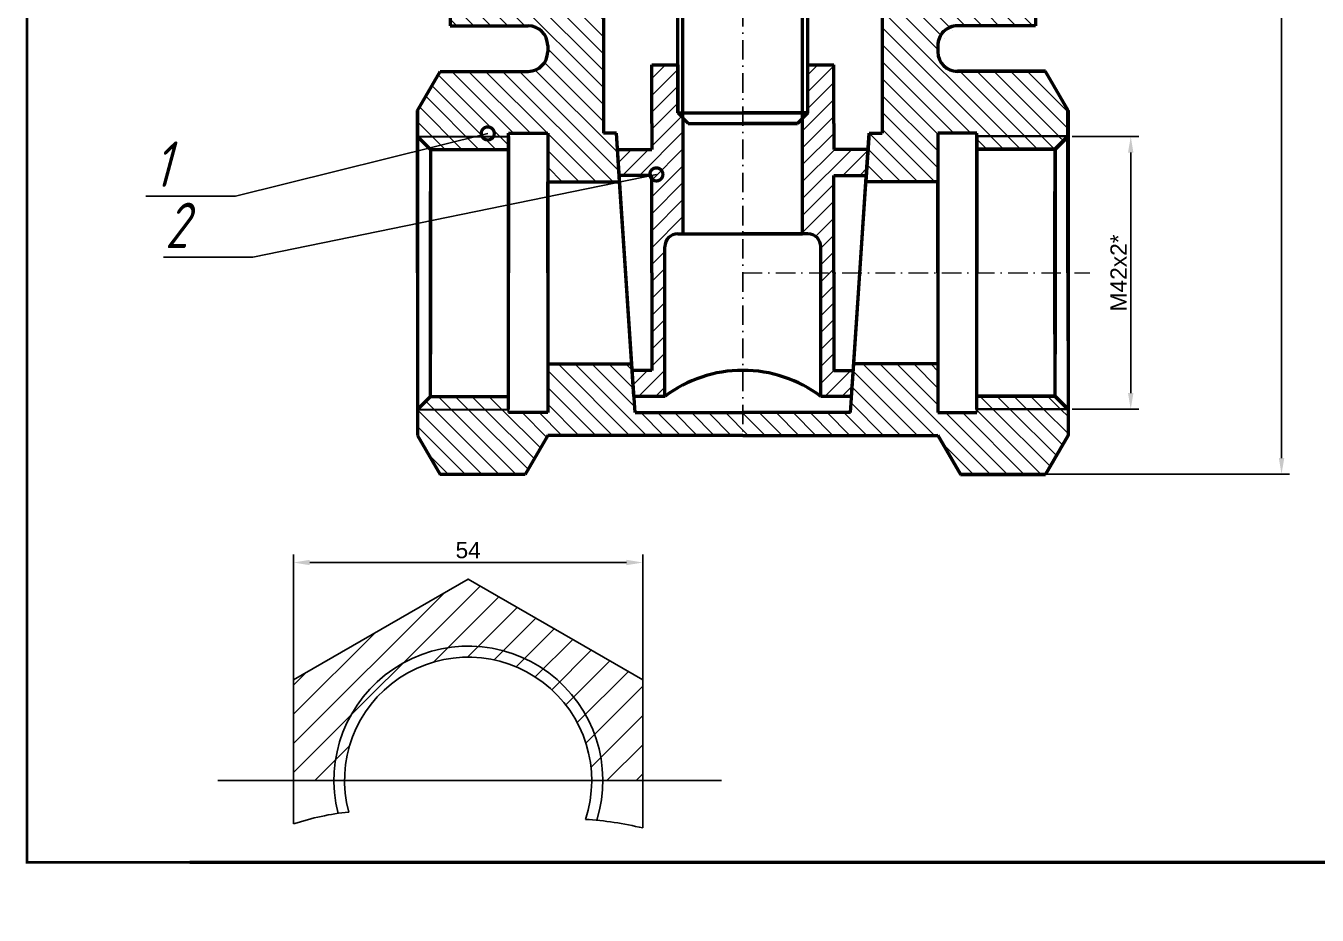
# Model space of a CAD drawing. Header units: millimetres. Extents: x 2883 to 6572, y 1536 to 3478.
# Drawn here: x 3146.6 to 3345.1, y 1535.9 to 1672.7 of the extents above; entities that cross this region are included whole.
import ezdxf
from ezdxf import colors
from ezdxf.entities.mleader import LeaderData, LeaderLine
from ezdxf.math import Vec2, Vec3

# ---------------------------------------------------------------- set-up
doc = ezdxf.new("R2010")
doc.units = ezdxf.units.MM
doc.linetypes.add('482 Границы районов', pattern=[5, 3, -1, 0, -1])
doc.layers.get('0').update_dxf_attribs({"color": 3})
for name, color, linetype in [('FORMAT', 7, 'Continuous'), ('Гайка накидная', 109, 'Continuous'), ('Клин', 6, 'Continuous'), ('Корпус', 7, 'Continuous'), ('Маховичок', 140, 'Continuous'), ('Текст', 7, 'Continuous'), ('Шпиндель', 8, 'Continuous')]:
    doc.layers.add(name, color=color, linetype=linetype)
doc.styles.add('simplex', font='simplex.shx', dxfattribs={"width": 0.7, "oblique": 15})
doc.styles.get("Standard").update_dxf_attribs({"font": 'arial.ttf'})
doc.dimstyles.new('ISO-25', dxfattribs={"dimtxt": 2.5, "dimasz": 2.5, "dimexe": 1.25, "dimexo": 0.625, "dimtad": 1, "dimtxsty": 'Standard', "dimcen": 2.5, "dimadec": 0, "dimazin": 0, "dimtfac": 1, "dimtmove": 0, "dimatfit": 3, "dimfxl": 1, "dimarcsym": 0})

# ---------------------------------------------------------------- blocks, each defined once
blk = doc.blocks.new('_DotSmall')
at = {"color": 0, "linetype": 'ByBlock', "lineweight": -3, "const_width": 0.5}
blk.add_lwpolyline([(-0.0625, 0, 1), (0.0625, 0, 1)], format="xyb", close=True, dxfattribs=at)
blk = doc.blocks.new('*D3')
at = {"layer": 'Defpoints', "color": 0, "lineweight": -3}
for p in [(3256.84, 1786.73), (3290.3, 1603.74), (3339.66, 1603.74)]:
    blk.add_point(p, dxfattribs=at)
at = {"layer": 'Текст', "color": 0, "lineweight": -2, "transparency": 16777216}
for p, q in [((3257.46, 1786.73), (3340.91, 1786.73)), ((3339.66, 1784.23), (3339.66, 1606.24)), ((3290.92, 1603.74), (3340.91, 1603.74))]:
    blk.add_line(p, q, dxfattribs=at)
at = {"layer": 'Текст', "color": 0, "lineweight": -3, "transparency": 16777216}
for points in [[(3339.25, 1784.23), (3340.08, 1784.23), (3339.66, 1786.73)], [(3339.25, 1606.24), (3340.08, 1606.24), (3339.66, 1603.74)]]:
    blk.add_solid(points, dxfattribs=at)
at = {"layer": 'Текст', "color": 0, "lineweight": -3, "transparency": 16777216, "insert": (3335.7, 1695.24), "char_height": 2.5, "width": 11.2745, "attachment_point": 5, "rotation": 90}
blk.add_mtext('183\\P   ', dxfattribs=at)
blk = doc.blocks.new('*D4')
at = {"layer": 'Defpoints', "color": 0, "lineweight": -3}
for p in [(3306.83, 1655.73), (3306.83, 1613.74), (3316.48, 1613.74)]:
    blk.add_point(p, dxfattribs=at)
at = {"layer": 'Текст', "color": 0, "lineweight": -2, "transparency": 16777216}
for p, q in [((3307.45, 1655.73), (3317.73, 1655.73)), ((3316.48, 1653.23), (3316.48, 1616.24)), ((3307.45, 1613.74), (3317.73, 1613.74))]:
    blk.add_line(p, q, dxfattribs=at)
at = {"layer": 'Текст', "color": 0, "lineweight": -3, "transparency": 16777216}
for points in [[(3316.06, 1653.23), (3316.89, 1653.23), (3316.48, 1655.73)], [(3316.06, 1616.24), (3316.89, 1616.24), (3316.48, 1613.74)]]:
    blk.add_solid(points, dxfattribs=at)
at = {"layer": 'Текст', "color": 0, "lineweight": 0, "transparency": 16777216, "insert": (3314.6, 1634.73), "char_height": 2.5, "attachment_point": 5, "rotation": 90}
blk.add_mtext('М42х2*', dxfattribs=at)
blk = doc.blocks.new('*D7')
at = {"layer": 'Defpoints', "color": 0, "lineweight": -3}
for p in [(3241.45, 1590.17), (3187.76, 1556.62), (3241.45, 1556.62)]:
    blk.add_point(p, dxfattribs=at)
at = {"layer": 'FORMAT', "color": 0, "lineweight": -2, "transparency": 16777216}
for p, q in [((3187.76, 1557.24), (3187.76, 1591.42)), ((3241.45, 1557.24), (3241.45, 1591.42)), ((3190.26, 1590.17), (3238.95, 1590.17))]:
    blk.add_line(p, q, dxfattribs=at)
at = {"layer": 'FORMAT', "color": 0, "lineweight": -3, "transparency": 16777216}
for points in [[(3190.26, 1590.59), (3190.26, 1589.76), (3187.76, 1590.17)], [(3238.95, 1590.59), (3238.95, 1589.76), (3241.45, 1590.17)]]:
    blk.add_solid(points, dxfattribs=at)
at = {"layer": 'FORMAT', "color": 0, "lineweight": -3, "transparency": 16777216, "insert": (3214.61, 1592.07), "char_height": 2.5, "attachment_point": 5}
blk.add_mtext('54', dxfattribs=at)

msp = doc.modelspace()

# ---------------------------------------------------------------- hatches: boundary and pattern name
at = {"layer": 'FORMAT', "lineweight": -3}
h = msp.add_hatch(dxfattribs=at)
h.set_pattern_fill('ANSI31')
h.paths.add_polyline_path([(3214.608, 1587.618), (3187.761, 1572.118), (3187.761, 1556.618), (3193.973, 1556.618, -0.4139478), (3214.608, 1577.305)])
h.paths.add_polyline_path([(3214.608, 1587.618), (3214.608, 1577.305, -0.4149544), (3235.313, 1556.618), (3241.454, 1556.618), (3241.454, 1572.118)])
h.paths.add_polyline_path([(3214.608, 1577.305), (3214.608, 1575.619, -0.4142136), (3233.609, 1556.618), (3235.313, 1556.618, 0.4149544)], flags=17)
h.paths.add_polyline_path([(3214.608, 1575.619), (3214.608, 1577.305, 0.4139478), (3193.973, 1556.618), (3195.606, 1556.618, -0.4142136)], flags=17)
at = {"layer": 'Маховичок', "lineweight": -3}
h = msp.add_hatch(dxfattribs=at)
h.set_pattern_fill('ANSI31', color=1, scale=0.58)
h.set_pattern_definition([(45, (3235.2, 1718.342), (-1.302137, 1.302137), [])])
h.paths.add_polyline_path([(3163.573, 1749.543), (3174.073, 1749.543), (3176.855, 1759.924), (3166.355, 1759.924)], flags=9)
h.paths.add_polyline_path([(3164.239, 1739.989), (3170.772, 1739.989), (3173.554, 1750.37), (3167.02, 1750.37)], flags=9)
h.paths.add_polyline_path([(3164.115, 1729.66), (3171.115, 1729.66), (3173.896, 1740.041), (3166.896, 1740.041)], flags=9)
h.paths.add_polyline_path([(3164.383, 1719.847), (3171.149, 1719.847), (3173.931, 1730.228), (3167.164, 1730.228)], flags=9)
h.paths.add_polyline_path([(3164.239, 1706.76), (3170.772, 1706.76), (3173.554, 1717.141), (3167.02, 1717.141)], flags=9)
h.paths.add_polyline_path([(3163.807, 1682.903), (3170.573, 1682.903), (3173.355, 1693.284), (3166.588, 1693.284)], flags=9)
h.paths.add_polyline_path([(3163.573, 1646.266), (3168.24, 1646.266), (3171.022, 1656.647), (3166.355, 1656.647)], flags=9)
h.paths.add_polyline_path([(3163.573, 1671.427), (3171.973, 1671.427), (3174.755, 1681.808), (3166.355, 1681.808)], flags=9)
h.paths.add_polyline_path([(3163.573, 1692.443), (3174.073, 1692.443), (3176.855, 1702.824), (3166.355, 1702.824)], flags=9)
h.paths.add_polyline_path([(3163.573, 1658.741), (3174.307, 1658.741), (3177.088, 1669.121), (3166.355, 1669.121)], flags=9)
h.paths.add_polyline_path([(3326.192, 1707.098), (3326.192, 1714.175), (3321.04, 1714.175), (3321.04, 1707.098)], flags=9)
h.paths.add_polyline_path([(3336.235, 1691.587), (3336.235, 1698.664), (3331.084, 1698.664), (3331.084, 1691.587)], flags=9)
h.paths.add_polyline_path([(3317.217, 1628.829), (3317.217, 1640.562), (3312.065, 1640.562), (3312.065, 1628.829)], flags=9)
h.paths.add_polyline_path([(3433.072, 1567.192), (3474.048, 1567.192), (3474.048, 1577.496), (3433.072, 1577.496)], flags=9)
h.paths.add_polyline_path([(3155.923, 1821.633), (3195.473, 1821.633), (3196.864, 1826.824), (3157.314, 1826.824)], flags=9)
h.paths.add_polyline_path([(3448.199, 1588.853), (3487.749, 1588.853), (3489.139, 1594.043), (3449.589, 1594.043)], flags=9)
h.paths.add_polyline_path([(3528.013, 1569.5), (3533.963, 1569.5), (3535.354, 1574.69), (3529.404, 1574.69)], flags=9)
h.paths.add_polyline_path([(3505.325, 1550.207), (3520.958, 1550.207), (3522.349, 1555.398), (3506.715, 1555.398)], flags=9)
h.paths.add_polyline_path([(3375.187, 1567.635), (3394.437, 1567.635), (3396.141, 1573.992), (3376.891, 1573.992)], flags=9)
h.paths.add_polyline_path([(3374.074, 1573.372), (3394.324, 1572.747), (3396.2, 1579.747), (3375.95, 1580.372)], flags=9)
h.paths.add_polyline_path([(3372.351, 1563.987), (3396.967, 1563.518), (3398.374, 1568.768), (3373.757, 1569.237)], flags=9)
h.paths.add_polyline_path([(3374.71, 1544.267), (3399.326, 1543.798), (3400.733, 1549.048), (3376.116, 1549.517)], flags=9)
h.paths.add_polyline_path([(3357.257, 1574.591), (3365.307, 1574.122), (3366.714, 1579.372), (3358.664, 1579.841)], flags=9)
h.paths.add_polyline_path([(3363.54, 1574.752), (3374.973, 1574.283), (3376.38, 1579.533), (3364.947, 1580.002)], flags=9)
h.paths.add_polyline_path([(3394.949, 1573.372), (3412.333, 1572.747), (3414.208, 1579.747), (3396.825, 1580.372)], flags=9)
h.paths.add_polyline_path([(3410.027, 1574.111), (3422.377, 1573.553), (3424.052, 1579.803), (3411.702, 1580.361)], flags=9)
h.paths.add_polyline_path([(3356.282, 1568.049), (3371.215, 1567.424), (3373.091, 1574.424), (3358.157, 1575.049)], flags=9)
h.paths.add_polyline_path([(3356.282, 1563.049), (3371.915, 1562.424), (3373.791, 1569.424), (3358.157, 1570.049)], flags=9)
h.paths.add_polyline_path([(3355.932, 1558.049), (3373.198, 1557.424), (3375.074, 1564.424), (3357.807, 1565.049)], flags=9)
h.paths.add_polyline_path([(3356.282, 1548.049), (3373.898, 1547.424), (3375.774, 1554.424), (3358.157, 1555.049)], flags=9)
h.paths.add_polyline_path([(3356.614, 1544.429), (3365.831, 1543.96), (3367.237, 1549.21), (3358.021, 1549.679)], flags=9)
h.paths.add_polyline_path([(3494.31, 1579.7), (3503.993, 1579.231), (3505.4, 1584.481), (3495.717, 1584.95)], flags=9)
h.paths.add_polyline_path([(3508.91, 1579.7), (3521.393, 1579.231), (3522.8, 1584.481), (3510.317, 1584.95)], flags=9)
h.paths.add_polyline_path([(3523.026, 1579.7), (3542.276, 1579.231), (3543.683, 1584.481), (3524.433, 1584.95)], flags=9)
h.paths.add_polyline_path([(3491.881, 1559.635), (3503.314, 1559.166), (3504.721, 1564.416), (3493.288, 1564.885)], flags=9)
h.paths.add_polyline_path([(3511.881, 1559.635), (3527.748, 1559.166), (3529.154, 1564.416), (3513.288, 1564.885)], flags=9)
h = msp.add_hatch(dxfattribs=at)
h.set_pattern_fill('ANSI31', scale=0.58, angle=90)
h.paths.add_polyline_path([(3235.401, 1683.736), (3225.334, 1683.736), (3225.334, 1685.303), (3225.296, 1685.342), (3225.298, 1696.942, 0.3799137), (3224.592, 1697.736), (3211.834, 1697.736), (3211.834, 1672.736), (3223.834, 1672.736, -0.4142136), (3226.834, 1669.736), (3226.834, 1668.736, -0.4142136), (3223.834, 1665.736), (3210.298, 1665.736), (3206.834, 1659.736), (3206.834, 1655.736), (3220.834, 1655.736), (3220.834, 1656.236), (3226.834, 1656.236), (3226.834, 1648.736), (3237.901, 1648.736), (3237.401, 1656.236), (3235.401, 1656.236)])
h.paths.add_polyline_path([(3220.834, 1615.736), (3208.834, 1615.736), (3206.834, 1613.736), (3220.834, 1613.736)])
h.paths.add_polyline_path([(3220.834, 1655.736), (3206.834, 1655.736), (3208.834, 1653.736), (3220.834, 1653.736)], flags=17)
h.paths.add_polyline_path([(3304.834, 1615.736), (3292.834, 1615.736), (3292.834, 1613.736), (3306.834, 1613.736)])
h.paths.add_polyline_path([(3306.834, 1655.736), (3292.834, 1655.736), (3292.834, 1653.736), (3304.834, 1653.736)])
h = msp.add_hatch(dxfattribs=at)
h.set_pattern_fill('ANSI31', scale=0.58, angle=90)
h.paths.add_polyline_path([(3298.334, 1676.236), (3298.334, 1676.236), (3294.334, 1674.236), (3290.334, 1676.236)], flags=16)
h.paths.add_polyline_path([(3290.334, 1676.236), (3298.334, 1676.236), (3294.334, 1674.236), (3290.334, 1676.236), (3290.334, 1676.236)], flags=0)
edge = h.paths.add_edge_path()
edge.add_line((3298.334, 1679.236), (3298.334, 1676.236))
edge.add_line((3298.334, 1676.236), (3290.334, 1676.236))
edge.add_line((3290.334, 1676.236), (3290.334, 1697.236))
edge.add_line((3290.334, 1697.236), (3290.103, 1697.468))
edge.add_line((3290.103, 1697.468), (3290.084, 1679.236))
edge.add_line((3290.084, 1679.236), (3290.084, 1697.486))
edge.add_line((3290.084, 1697.486), (3289.852, 1697.719))
edge.add_line((3289.852, 1697.719), (3289.171, 1697.719))
edge.add_arc((3289.17, 1696.919), 0.8, 89.97009, 180.11051)
edge.add_line((3288.37, 1696.918), (3288.37, 1696.917))
edge.add_line((3288.37, 1696.917), (3288.364, 1685.32))
edge.add_line((3288.364, 1685.32), (3288.334, 1683.736))
edge.add_line((3288.334, 1683.736), (3286.779, 1683.736))
edge.add_line((3286.779, 1683.736), (3286.764, 1683.72))
edge.add_line((3286.764, 1683.72), (3278.268, 1683.725))
edge.add_line((3278.268, 1683.725), (3278.268, 1656.236))
edge.add_line((3278.268, 1656.236), (3276.268, 1656.236))
edge.add_line((3276.268, 1656.236), (3275.768, 1648.739))
edge.add_line((3275.768, 1648.739), (3286.829, 1648.74))
edge.add_line((3286.829, 1648.74), (3286.828, 1656.24))
edge.add_line((3286.828, 1656.24), (3292.834, 1656.241))
edge.add_line((3292.834, 1656.241), (3292.834, 1655.741))
edge.add_line((3292.834, 1655.741), (3306.828, 1655.743))
edge.add_line((3306.828, 1655.743), (3306.828, 1659.743))
edge.add_line((3306.828, 1659.743), (3303.366, 1665.736))
edge.add_line((3303.366, 1665.736), (3289.827, 1665.74))
edge.add_arc((3289.827, 1668.74), 3, 180.00755, 270, ccw=False)
edge.add_line((3286.827, 1668.74), (3286.826, 1669.74))
edge.add_arc((3289.826, 1669.74), 3, 90.00755, 180.00755, ccw=False)
edge.add_line((3289.826, 1672.74), (3301.826, 1672.742))
edge.add_line((3301.826, 1672.742), (3301.823, 1697.713))
edge.add_line((3301.823, 1697.713), (3298.812, 1697.714))
edge.add_line((3298.812, 1697.714), (3298.334, 1697.236))
edge.add_line((3298.334, 1697.236), (3298.334, 1679.236))
edge.add_line((3298.334, 1679.236), (3298.334, 1679.236))
h = msp.add_hatch(dxfattribs=at)
h.set_pattern_fill('ANSI31', scale=0.58)
h.paths.add_polyline_path([(3247.635, 1658.533), (3246.835, 1659.333), (3246.835, 1666.736), (3242.834, 1666.736), (3242.834, 1657.736), (3242.834, 1653.736), (3237.568, 1653.736), (3237.834, 1649.736), (3242.834, 1649.736), (3242.834, 1634.736), (3244.834, 1634.736), (3244.834, 1638.736, -0.4142136), (3246.834, 1640.736), (3247.635, 1640.736)])
h.paths.add_polyline_path([(3244.834, 1634.736), (3242.834, 1634.736), (3242.834, 1619.736), (3239.834, 1619.736), (3240.101, 1615.736), (3244.834, 1615.736)])
h.paths.add_polyline_path([(3270.834, 1634.736), (3268.834, 1634.736), (3268.834, 1615.736), (3273.567, 1615.736), (3273.833, 1619.736), (3270.834, 1619.736)])
h.paths.add_polyline_path([(3270.834, 1649.736), (3275.829, 1649.736), (3276.095, 1653.736), (3270.834, 1653.736), (3270.834, 1657.736), (3270.834, 1666.736), (3266.835, 1666.736), (3266.835, 1659.333), (3266.035, 1658.533), (3266.035, 1640.736), (3266.834, 1640.736, -0.4142136), (3268.834, 1638.736), (3268.834, 1634.736), (3270.834, 1634.736)])
h = msp.add_hatch(dxfattribs=at)
h.set_pattern_fill('ANSI31', scale=0.58, angle=90)
h.paths.add_polyline_path([(3306.834, 1609.736), (3306.834, 1613.736), (3292.834, 1613.736), (3292.834, 1613.236), (3286.834, 1613.236), (3286.834, 1620.736), (3273.901, 1620.736), (3273.401, 1613.236), (3256.834, 1613.236), (3256.834, 1609.736), (3286.834, 1609.736), (3290.298, 1603.736), (3303.37, 1603.736)])
h.paths.add_polyline_path([(3256.834, 1613.236), (3240.268, 1613.236), (3239.768, 1620.736), (3226.834, 1620.736), (3226.834, 1613.236), (3220.834, 1613.236), (3220.834, 1613.736), (3206.834, 1613.736), (3206.834, 1609.736), (3210.298, 1603.736), (3223.37, 1603.736), (3226.834, 1609.736), (3256.834, 1609.736)])

# ---------------------------------------------------------------- linework, layer by layer
at = {"layer": 'FORMAT', "color": 7, "linetype": '482 Границы районов', "lineweight": -3}
msp.add_line((3256.835, 1782.733), (3256.858, 1609.736), dxfattribs=at)
at = {"layer": 'FORMAT', "color": 7}
msp.add_line((3541.8, 1544.031), (3146.8, 1544.031), dxfattribs=at)
at = {"layer": 'FORMAT', "color": 7, "linetype": 'Continuous', "const_width": 0.4}
msp.add_lwpolyline([(3146.8, 1544.031), (3541.8, 1544.031), (3541.8, 1831.031), (3146.8, 1831.031)], close=True, dxfattribs=at)
at = {"layer": 'FORMAT', "color": 7, "const_width": 0.5}
msp.add_lwpolyline([(3171.8, 1544.031), (3541.8, 1544.031)], dxfattribs=at)
at = {"layer": 'Гайка накидная', "color": 7, "lineweight": -3}
msp.add_line((3253.545, 1556.618), (3176.141, 1556.618), dxfattribs=at)
msp.add_lwpolyline([(3241.454, 1549.338), (3241.454, 1572.118), (3214.608, 1587.618), (3187.761, 1572.118), (3187.761, 1549.989)], dxfattribs=at)
for centre, radius, start, end in [((3214.608, 1556.618), 20.699, 194.10805, 194.10805), ((3214.643, 1556.635), 20.67, 342.8176, 194.14951), ((3214.608, 1556.618), 19.001, 341.67683, 194.82219)]:
    msp.add_arc(centre, radius, start, end, dxfattribs=at)
for points in [[(3187.761, 1549.989), (3190.599, 1550.851), (3193.43, 1551.546), (3196.239, 1551.757)], [(3232.646, 1550.644), (3235.585, 1550.524), (3238.52, 1550.011), (3241.454, 1549.338)]]:
    msp.add_open_spline(points, degree=3, dxfattribs=at)
at = {"layer": 'Клин', "color": 7, "lineweight": 50}
for p, q in [((3242.834, 1657.736), (3242.834, 1666.736)), ((3242.834, 1666.736), (3246.835, 1666.736)), ((3246.834, 1666.736), (3246.834, 1666.736)), ((3246.835, 1666.736), (3246.835, 1659.333)), ((3266.834, 1666.736), (3266.834, 1666.736)), ((3266.835, 1659.333), (3266.834, 1666.736)), ((3266.834, 1666.736), (3270.834, 1666.736)), ((3270.834, 1657.736), (3270.834, 1666.736)), ((3246.835, 1659.333), (3266.835, 1659.333)), ((3246.835, 1659.333), (3248.435, 1657.733)), ((3246.835, 1659.333), (3266.835, 1659.333)), ((3247.635, 1658.533), (3247.635, 1640.736)), ((3265.235, 1657.733), (3266.835, 1659.333)), ((3266.035, 1640.736), (3266.035, 1658.533)), ((3239.768, 1620.736), (3237.401, 1656.236)), ((3242.834, 1657.736), (3242.834, 1653.736)), ((3248.435, 1657.733), (3265.235, 1657.733)), ((3270.834, 1657.736), (3270.834, 1653.736)), ((3273.901, 1620.736), (3276.268, 1656.236)), ((3237.568, 1653.736), (3242.834, 1653.736)), ((3240.101, 1615.736), (3237.568, 1653.736)), ((3276.101, 1653.736), (3270.834, 1653.736)), ((3242.834, 1649.736), (3237.834, 1649.736)), ((3239.768, 1620.736), (3237.901, 1648.736)), ((3239.768, 1620.736), (3237.901, 1648.736)), ((3242.834, 1634.736), (3242.834, 1649.736)), ((3270.834, 1634.736), (3270.834, 1649.736)), ((3270.834, 1649.736), (3275.834, 1649.736)), ((3273.901, 1620.736), (3275.768, 1648.736)), ((3246.834, 1640.736), (3256.834, 1640.736)), ((3247.635, 1640.736), (3266.035, 1640.736)), ((3266.834, 1640.736), (3256.834, 1640.736)), ((3244.834, 1615.736), (3244.834, 1638.736)), ((3268.834, 1615.736), (3268.834, 1638.736)), ((3242.834, 1634.736), (3242.834, 1619.736)), ((3270.834, 1634.736), (3270.834, 1619.736)), ((3242.834, 1619.736), (3239.834, 1619.736)), ((3270.834, 1619.736), (3273.834, 1619.736)), ((3244.834, 1615.736), (3240.101, 1615.736)), ((3244.834, 1615.736), (3244.834, 1615.736)), ((3268.834, 1615.736), (3268.834, 1615.736)), ((3273.568, 1615.736), (3268.834, 1615.736))]:
    msp.add_line(p, q, dxfattribs=at)
for centre, radius, start, end in [((3246.834, 1638.736), 2, 90, 180), ((3266.834, 1638.736), 2, 0, 90), ((3256.834, 1599.736), 20, 90, 126.8699), ((3256.834, 1599.736), 20, 53.1301, 90)]:
    msp.add_arc(centre, radius, start, end, dxfattribs=at)
at = {"layer": 'Корпус', "color": 7, "lineweight": 50}
for p, q in [((3211.834, 1697.736), (3211.834, 1672.736)), ((3301.834, 1697.736), (3301.834, 1672.736)), ((3235.401, 1683.736), (3235.401, 1656.236)), ((3278.258, 1683.739), (3278.262, 1656.239)), ((3278.268, 1683.736), (3278.268, 1656.236)), ((3211.834, 1672.736), (3223.834, 1672.736)), ((3301.826, 1672.742), (3289.826, 1672.74)), ((3301.834, 1672.736), (3289.834, 1672.736)), ((3226.834, 1669.736), (3226.834, 1668.736)), ((3286.826, 1669.74), (3286.827, 1668.74)), ((3286.834, 1669.736), (3286.834, 1668.736)), ((3206.834, 1659.736), (3210.298, 1665.736)), ((3210.298, 1665.736), (3223.834, 1665.736)), ((3303.363, 1665.742), (3289.827, 1665.74)), ((3303.37, 1665.736), (3289.834, 1665.736)), ((3306.828, 1659.743), (3303.363, 1665.742)), ((3306.834, 1659.736), (3303.37, 1665.736)), ((3206.834, 1634.736), (3206.834, 1659.736)), ((3206.834, 1659.736), (3206.834, 1659.736)), ((3206.834, 1659.736), (3206.834, 1609.736)), ((3306.831, 1634.743), (3306.828, 1659.743)), ((3306.828, 1659.743), (3306.828, 1659.743)), ((3306.828, 1659.743), (3306.834, 1609.743)), ((3306.834, 1634.736), (3306.834, 1659.736)), ((3306.834, 1659.736), (3306.834, 1659.736)), ((3306.834, 1659.736), (3306.834, 1609.736)), ((3220.834, 1634.736), (3220.834, 1656.236)), ((3220.834, 1656.236), (3226.834, 1656.236)), ((3226.834, 1656.236), (3226.834, 1634.736)), ((3237.401, 1656.236), (3235.401, 1656.236)), ((3237.901, 1648.736), (3237.401, 1656.236)), ((3275.763, 1648.739), (3276.262, 1656.239)), ((3276.268, 1656.236), (3275.768, 1648.736)), ((3276.262, 1656.239), (3278.262, 1656.239)), ((3276.268, 1656.236), (3278.268, 1656.236)), ((3292.828, 1656.241), (3286.828, 1656.24)), ((3286.828, 1656.24), (3286.831, 1634.74)), ((3292.834, 1656.236), (3286.834, 1656.236)), ((3286.834, 1656.236), (3286.834, 1634.736)), ((3292.831, 1634.741), (3292.828, 1656.241)), ((3292.834, 1634.736), (3292.834, 1656.236)), ((3206.834, 1634.736), (3206.834, 1655.736)), ((3206.834, 1634.736), (3206.834, 1655.736)), ((3206.834, 1655.736), (3208.834, 1653.736)), ((3220.834, 1655.736), (3220.834, 1634.736)), ((3292.828, 1655.741), (3292.831, 1634.741)), ((3292.834, 1655.736), (3292.834, 1634.736)), ((3306.828, 1655.743), (3304.829, 1653.742)), ((3306.834, 1655.736), (3304.834, 1653.736)), ((3306.831, 1634.743), (3306.828, 1655.743)), ((3306.831, 1634.743), (3306.828, 1655.743)), ((3306.834, 1634.736), (3306.834, 1655.736)), ((3306.834, 1634.736), (3306.834, 1655.736)), ((3208.834, 1653.736), (3220.834, 1653.736)), ((3208.834, 1653.736), (3208.834, 1634.736)), ((3273.568, 1615.736), (3276.101, 1653.736)), ((3304.829, 1653.742), (3292.829, 1653.741)), ((3304.834, 1653.736), (3292.834, 1653.736)), ((3304.829, 1653.742), (3304.831, 1634.742)), ((3304.834, 1653.736), (3304.834, 1634.736)), ((3226.834, 1634.736), (3226.834, 1648.736)), ((3226.834, 1634.736), (3226.834, 1648.736)), ((3226.834, 1648.736), (3237.901, 1648.736)), ((3273.901, 1620.736), (3275.768, 1648.736)), ((3286.829, 1648.74), (3275.763, 1648.739)), ((3286.834, 1648.736), (3275.768, 1648.736)), ((3286.831, 1634.74), (3286.829, 1648.74)), ((3286.831, 1634.74), (3286.829, 1648.74)), ((3286.834, 1634.736), (3286.834, 1648.736)), ((3286.834, 1634.736), (3286.834, 1648.736)), ((3208.834, 1634.736), (3208.834, 1647.248)), ((3304.831, 1634.742), (3304.829, 1647.254)), ((3304.834, 1634.736), (3304.834, 1647.248)), ((3206.834, 1635.736), (3206.834, 1637.736)), ((3306.831, 1635.743), (3306.831, 1637.743)), ((3306.834, 1635.736), (3306.834, 1637.736)), ((3206.834, 1634.736), (3206.834, 1613.736)), ((3206.834, 1634.736), (3206.834, 1613.736)), ((3208.834, 1615.736), (3208.834, 1634.736)), ((3208.834, 1634.736), (3208.834, 1622.224)), ((3220.834, 1613.736), (3220.834, 1634.736)), ((3226.834, 1634.736), (3226.834, 1613.236)), ((3226.834, 1634.736), (3226.834, 1620.736)), ((3226.834, 1634.736), (3226.834, 1620.736)), ((3286.831, 1634.74), (3286.834, 1613.24)), ((3286.831, 1634.74), (3286.833, 1620.74)), ((3286.831, 1634.74), (3286.833, 1620.74)), ((3286.834, 1634.736), (3286.834, 1613.236)), ((3286.834, 1634.736), (3286.834, 1620.736)), ((3286.834, 1634.736), (3286.834, 1620.736)), ((3292.834, 1613.741), (3292.831, 1634.741)), ((3292.834, 1613.736), (3292.834, 1634.736)), ((3304.834, 1615.742), (3304.831, 1634.742)), ((3304.831, 1634.742), (3304.833, 1622.231)), ((3304.834, 1615.736), (3304.834, 1634.736)), ((3304.834, 1634.736), (3304.834, 1622.224)), ((3306.831, 1634.743), (3306.834, 1613.743)), ((3306.831, 1634.743), (3306.834, 1613.743)), ((3306.834, 1634.736), (3306.834, 1613.736)), ((3306.834, 1634.736), (3306.834, 1613.736)), ((3206.834, 1633.736), (3206.834, 1631.736)), ((3306.831, 1633.743), (3306.831, 1631.743)), ((3306.834, 1633.736), (3306.834, 1631.736)), ((3226.834, 1620.736), (3226.834, 1620.736)), ((3226.834, 1620.736), (3239.768, 1620.736)), ((3240.268, 1613.236), (3239.768, 1620.736)), ((3273.401, 1613.238), (3273.9, 1620.738)), ((3273.401, 1613.236), (3273.901, 1620.736)), ((3286.833, 1620.74), (3273.9, 1620.738)), ((3286.834, 1620.736), (3273.901, 1620.736)), ((3286.833, 1620.74), (3286.833, 1620.74)), ((3286.834, 1620.736), (3286.834, 1620.736)), ((3206.834, 1613.736), (3208.834, 1615.736)), ((3208.834, 1615.736), (3220.834, 1615.736)), ((3304.834, 1615.742), (3292.834, 1615.741)), ((3304.834, 1615.736), (3292.834, 1615.736)), ((3306.834, 1613.743), (3304.834, 1615.742)), ((3306.834, 1613.736), (3304.834, 1615.736)), ((3226.834, 1613.236), (3220.834, 1613.236)), ((3240.268, 1613.236), (3256.834, 1613.236)), ((3273.401, 1613.238), (3256.834, 1613.236)), ((3273.401, 1613.236), (3256.834, 1613.236)), ((3286.834, 1613.24), (3292.834, 1613.241)), ((3286.834, 1613.236), (3292.834, 1613.236)), ((3206.834, 1609.736), (3210.298, 1603.736)), ((3226.834, 1609.736), (3223.37, 1603.736)), ((3256.834, 1609.736), (3226.834, 1609.736)), ((3256.834, 1609.736), (3286.834, 1609.74)), ((3256.834, 1609.736), (3286.834, 1609.736)), ((3286.834, 1609.74), (3290.299, 1603.74)), ((3286.834, 1609.736), (3290.298, 1603.736)), ((3306.834, 1609.736), (3303.37, 1603.736)), ((3306.834, 1609.743), (3303.371, 1603.742)), ((3223.37, 1603.736), (3210.298, 1603.736)), ((3290.298, 1603.736), (3303.37, 1603.736)), ((3290.299, 1603.74), (3303.371, 1603.742))]:
    msp.add_line(p, q, dxfattribs=at)
at = {"layer": 'Корпус', "color": 7, "lineweight": 30}
for p, q in [((3206.834, 1655.736), (3208.834, 1655.736)), ((3206.834, 1655.736), (3220.834, 1655.736)), ((3306.828, 1655.743), (3292.828, 1655.741)), ((3306.834, 1655.736), (3292.834, 1655.736)), ((3306.828, 1655.743), (3304.828, 1655.742)), ((3306.834, 1655.736), (3304.834, 1655.736)), ((3206.834, 1613.736), (3208.834, 1613.736)), ((3206.834, 1613.736), (3220.834, 1613.736)), ((3220.834, 1613.236), (3220.834, 1613.736)), ((3306.834, 1613.743), (3292.834, 1613.741)), ((3292.834, 1613.241), (3292.834, 1613.741)), ((3306.834, 1613.736), (3292.834, 1613.736)), ((3292.834, 1613.236), (3292.834, 1613.736)), ((3306.834, 1613.743), (3304.834, 1613.742)), ((3306.834, 1613.736), (3304.834, 1613.736))]:
    msp.add_line(p, q, dxfattribs=at)
at = {"layer": 'Корпус', "color": 7, "linetype": '482 Границы районов', "lineweight": 0}
msp.add_line((3256.834, 1634.736), (3310.196, 1634.736), dxfattribs=at)
at = {"layer": 'Корпус', "color": 7, "lineweight": 50}
for centre, start, end in [((3223.834, 1669.736), 0, 90), ((3289.826, 1669.74), 90.00755, 180.00755), ((3289.834, 1669.736), 90, 180), ((3223.834, 1668.736), 270, 0), ((3289.827, 1668.74), 180.00755, 270.00755), ((3289.834, 1668.736), 180, 270)]:
    msp.add_arc(centre, 3, start, end, dxfattribs=at)
at = {"layer": 'Шпиндель', "color": 7, "lineweight": 50}
for p, q in [((3247.635, 1658.533), (3247.635, 1696.033)), ((3266.035, 1658.533), (3266.035, 1696.033)), ((3246.835, 1659.333), (3246.835, 1695.233)), ((3266.835, 1659.333), (3266.835, 1695.233)), ((3246.835, 1659.333), (3246.835, 1659.333)), ((3246.835, 1659.333), (3246.835, 1659.333)), ((3246.835, 1659.333), (3248.435, 1657.733)), ((3246.835, 1659.333), (3256.835, 1659.333)), ((3266.835, 1659.333), (3256.835, 1659.333)), ((3266.835, 1659.333), (3265.235, 1657.733)), ((3266.835, 1659.333), (3266.835, 1659.333)), ((3266.835, 1659.333), (3266.835, 1659.333)), ((3248.435, 1657.733), (3256.835, 1657.733)), ((3265.235, 1657.733), (3256.835, 1657.733))]:
    msp.add_line(p, q, dxfattribs=at)

# ---------------------------------------------------------------- dimensions: what is measured, and where the dimension line sits
at = {"layer": 'FORMAT', "color": 7, "lineweight": -3}
dim = msp.add_linear_dim(base=(3241.454, 1590.172), p1=(3187.761, 1556.618), p2=(3241.454, 1556.618), text='54', dimstyle='ISO-25', dxfattribs=at)
dim.commit()
dim.dimension.update_dxf_attribs({"geometry": '*D7', "text_midpoint": (3214.608, 1592.069)})
at = {"layer": 'Текст', "color": 7, "lineweight": -3}
dim = msp.add_linear_dim(base=(3339.662, 1603.74), p1=(3256.835, 1786.733), p2=(3290.299, 1603.74), angle=90, text='183\\P   ', dimstyle='ISO-25', dxfattribs=at)
dim.commit()
dim.dimension.update_dxf_attribs({"geometry": '*D3', "text_midpoint": (3335.698, 1695.237)})
at = {"layer": 'Текст', "color": 7, "lineweight": 0}
dim = msp.add_linear_dim(base=(3316.477, 1613.736), p1=(3306.828, 1655.73), p2=(3306.828, 1613.736), angle=90, text='М42х2*', dimstyle='ISO-25', dxfattribs=at)
dim.commit()
dim.dimension.update_dxf_attribs({"geometry": '*D4', "text_midpoint": (3314.597, 1634.733)})

# ---------------------------------------------------------------- leaders
at = {"layer": 'Текст', "color": 7, "lineweight": -3}
ml = msp.add_multileader_mtext('Standard', dxfattribs=at)
ml.set_content('1', color=7, style='simplex')
ml.set_leader_properties()
ml.set_arrow_properties(name='DOTSMALL')
ml.build(insert=Vec2(0, 0))
ml.multileader.update_dxf_attribs({"text_left_attachment_type": 6, "text_right_attachment_type": 6})
ctx = ml.context
ctx.base_point, ctx.char_height, ctx.plane_origin = Vec3(3164.943, 1646.557), 7, Vec3(3217.623, 1656.227)
ctx.left_attachment, ctx.right_attachment, ctx.text_align_type = 6, 6, 2
notes = []
notes.append((ctx, [(0, (1, 1, 0), (3178.819, 1646.557), (-1, 0), 8, [(0, [(3217.623, 1656.184)], 0, [])])]))
ctx.mtext.insert, ctx.mtext.alignment, ctx.mtext.flow_direction = Vec3(3168.819, 1654.957), 3, 5
ml = msp.add_multileader_mtext('Standard', dxfattribs=at)
ml.set_content('2', color=7, style='simplex')
ml.set_leader_properties()
ml.set_arrow_properties(name='DOTSMALL')
ml.build(insert=Vec2(0, 0))
ml.multileader.update_dxf_attribs({"text_left_attachment_type": 6, "text_right_attachment_type": 6})
ctx = ml.context
ctx.base_point, ctx.char_height, ctx.plane_origin = Vec3(3164.943, 1637.134), 7, Vec3(3243.547, 1649.878)
ctx.left_attachment, ctx.right_attachment, ctx.text_align_type = 6, 6, 2
notes.append((ctx, [(0, (1, 1, 0), (3181.495, 1637.134), (-1, 0), 8, [(0, [(3243.547, 1649.878)], 0, [])])]))
ctx.mtext.insert, ctx.mtext.alignment, ctx.mtext.flow_direction = Vec3(3171.495, 1645.534), 3, 5
for ctx, leaders in notes:
    for number, flags, end, landing, length, lines in leaders:
        leader = LeaderData()
        leader.index, (leader.has_last_leader_line, leader.has_dogleg_vector, leader.attachment_direction) = number, flags
        leader.last_leader_point, leader.dogleg_vector, leader.dogleg_length = Vec3(end), Vec3(landing), length
        for number, points, colour, breaks in lines:
            line = LeaderLine()
            line.index, line.vertices, line.color, line.breaks = number, Vec3.list(points), colors.encode_raw_color(colour), breaks
            leader.lines.append(line)
        ctx.leaders.append(leader)

doc.saveas('drawing.dxf')
